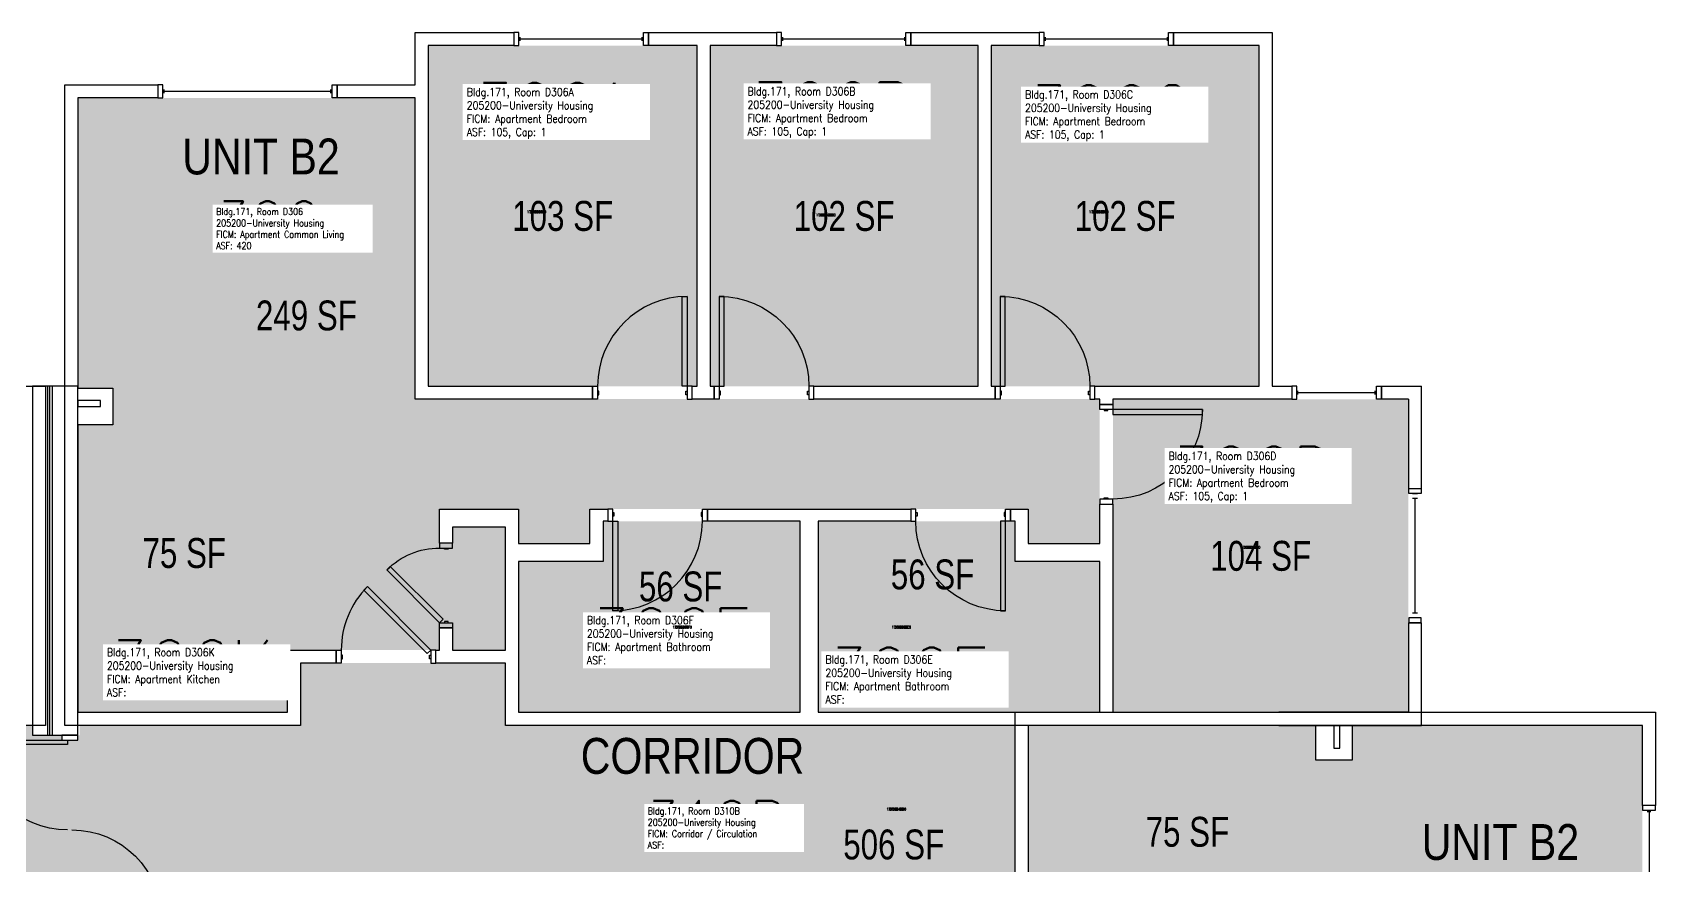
# Model space of a CAD drawing. Header units: inches. Extents: x -102 to 1651, y 245 to 1632.
# Drawn here: x 978 to 1630, y 1297 to 1632 of the extents above; entities that cross this region are included whole.
import ezdxf
from ezdxf.enums import TextEntityAlignment as Align

# ---------------------------------------------------------------- set-up
doc = ezdxf.new("R2010")
doc.units = ezdxf.units.IN
doc.header["$LTSCALE"] = 48
doc.header["$MEASUREMENT"] = 0
for name, color, linetype in [('A-AREA-IDEN', 1, 'Continuous'), ('A-DOOR', 2, 'Continuous'), ('A-GLAZ', 1, 'Continuous'), ('A-IDEN-RNUM', 7, 'Continuous'), ('A-IDEN-SNUM', 4, 'Continuous'), ('A-IDEN-VNUM', 4, 'Continuous'), ('A-WALL', 5, 'Continuous'), ('AREA-TEXT', 3, 'Continuous'), ('Rooms-Category-Color', 7, 'Continuous'), ('Rooms-College-Color', 7, 'Continuous'), ('Rooms-Department-Color', 7, 'Continuous'), ('Rooms-Division-Color', 7, 'Continuous'), ('Rooms-Information', 7, 'Continuous')]:
    doc.layers.add(name, color=color, linetype=linetype)
doc.styles.add('AREA', font='arial.ttf', dxfattribs={"width": 0.75, "height": 12})
doc.styles.add('ROOMSNUMBER', font='txt.shx', dxfattribs={"height": 0.03})
doc.styles.add('ROOMVNUMBER', font='simplex.shx', dxfattribs={"width": 0.85})
doc.styles.get("Standard").update_dxf_attribs({"font": 'ARIALN.TTF'})

msp = doc.modelspace()

# ---------------------------------------------------------------- hatches: boundary and pattern name
h = msp.add_hatch()
h.set_pattern_fill('ANSI31', color=256, style=0)
h.set_pattern_definition([(135, (1595.10672, 2004.84335), (0.088388348, 0.088388348), [])])
h.paths.add_polyline_path([(1263.64, 1420.89), (1204.9, 1420.89), (1204.9, 1411.68), (1263.64, 1411.68)], flags=9)
at = {"layer": 'Rooms-Category-Color', "true_color": 0x728ef3}
for points in [[(1136.87, 1626.7), (1244.87, 1626.7), (1244.87, 1489.95), (1136.87, 1489.95)], [(1357.75, 1626.7), (1357.75, 1489.95), (1250.12, 1489.95), (1250.12, 1626.7)], [(1470.62, 1489.95), (1470.62, 1626.7), (1363, 1626.7), (1363, 1489.95)], [(996.11, 1489.13), (1080.25, 1489.13), (1080.25, 1384), (1141.37, 1384), (1141.37, 1392.95), (1146.62, 1392.95), (1146.62, 1384), (1167.82, 1384), (1167.82, 1433.38), (1146.62, 1433.38), (1146.62, 1426.95), (1141.37, 1426.95), (1141.37, 1440.63), (1173.07, 1440.63), (1173.07, 1426.75), (1201.82, 1426.75), (1201.82, 1440.63), (1377.86, 1440.63), (1377.86, 1426.75), (1406.61, 1426.75), (1406.61, 1484.75), (1131.61, 1484.75), (1131.61, 1605.75), (996.11, 1605.75)], [(1080.25, 1359), (1080.25, 1489.13), (1010.11, 1489.13), (1010.11, 1474.5), (996.11, 1474.5), (996.11, 1359)], [(1530.62, 1358.95), (1530.62, 1484.7), (1411.87, 1484.7), (1411.87, 1358.95)], [(1286.23, 1358.95), (1286.23, 1435.7), (1207.09, 1435.7), (1207.09, 1419.45), (1173.09, 1419.45), (1173.09, 1358.95)], [(1406.62, 1358.95), (1406.62, 1419.45), (1372.62, 1419.45), (1372.62, 1435.7), (1293.48, 1435.7), (1293.48, 1358.95)], [(1377.86, 1269.61), (1507.98, 1269.61), (1507.98, 1339.75), (1493.36, 1339.75), (1493.36, 1353.75), (1377.86, 1353.75)], [(1507.98, 1353.75), (1507.98, 1269.61), (1402.86, 1269.61), (1402.86, 1208.48), (1411.81, 1208.48), (1411.81, 1203.23), (1402.86, 1203.23), (1402.86, 1182.03), (1452.23, 1182.03), (1452.23, 1203.23), (1445.81, 1203.23), (1445.81, 1208.48), (1459.48, 1208.48), (1459.48, 1176.78), (1445.61, 1176.78), (1445.61, 1148.03), (1459.48, 1148.03), (1459.48, 972), (1445.61, 972), (1445.61, 943.25), (1503.61, 943.25), (1503.61, 1218.25), (1624.61, 1218.25), (1624.61, 1353.75)]]:
    msp.add_hatch(color=171, dxfattribs=at).paths.add_polyline_path(points)
at = {"layer": 'Rooms-Category-Color', "true_color": 0xadadad}
for points in [[(977.88, 1269.75), (977.88, 1273.75), (989.63, 1273.75), (989.63, 1275.75), (993.75, 1275.75), (992, 1347.75), (989.63, 1347.75), (989.63, 1349.75), (977.88, 1349.75), (977.88, 1353.75), (615.09, 1353.75), (615.09, 1378.75), (532.77, 1378.75), (532.77, 1353.75), (348.73, 1353.75), (348.73, 1378.75), (266.41, 1378.75), (266.41, 1353.75), (176.62, 1353.75), (176.62, 1264.36), (151.63, 1264.36), (151.63, 1182.03), (176.62, 1182.03), (176.62, 594.37), (236.63, 594.37), (236.63, 985.16), (261.63, 985.16), (261.63, 1067.48), (236.63, 1067.48), (236, 1270.38), (381, 1270.38), (381, 1248.88), (526.58, 1248.87), (526.58, 1248.75), (568.58, 1248.75), (568.58, 1269.75), (654.53, 1269.75), (654.53, 1293.75), (900.22, 1293.75), (900.22, 1269.75)], [(993.75, 1275.75), (996.12, 1275.75), (996.12, 1269.75), (1055.38, 1269.75), (1055.38, 1293.75), (1080.66, 1293.75), (1282.38, 1293.75), (1312.63, 1263.5), (1312.63, 1067.48), (1287.63, 1067.48), (1287.63, 985.16), (1312.63, 985.16), (1312.63, 594.37), (1372.62, 594.37), (1372.62, 1182.03), (1397.63, 1182.03), (1397.63, 1264.36), (1372.62, 1264.36), (1372.62, 1353.75), (1167.84, 1353.75), (1167.84, 1378.75), (1085.52, 1378.75), (1085.52, 1353.75), (996.78, 1353.75), (996.78, 1349.75), (996.12, 1349.75), (996.12, 1347.75), (992, 1347.75)]]:
    msp.add_hatch(color=253, dxfattribs=at).paths.add_polyline_path(points)
at = {"layer": 'Rooms-College-Color', "true_color": 0xadadad}
for points in [[(1136.87, 1626.7), (1244.87, 1626.7), (1244.87, 1489.95), (1136.87, 1489.95)], [(1357.75, 1626.7), (1357.75, 1489.95), (1250.12, 1489.95), (1250.12, 1626.7)], [(1470.62, 1489.95), (1470.62, 1626.7), (1363, 1626.7), (1363, 1489.95)], [(996.11, 1489.13), (1080.25, 1489.13), (1080.25, 1384), (1141.37, 1384), (1141.37, 1392.95), (1146.62, 1392.95), (1146.62, 1384), (1167.82, 1384), (1167.82, 1433.38), (1146.62, 1433.38), (1146.62, 1426.95), (1141.37, 1426.95), (1141.37, 1440.63), (1173.07, 1440.63), (1173.07, 1426.75), (1201.82, 1426.75), (1201.82, 1440.63), (1377.86, 1440.63), (1377.86, 1426.75), (1406.61, 1426.75), (1406.61, 1484.75), (1131.61, 1484.75), (1131.61, 1605.75), (996.11, 1605.75)], [(1080.25, 1359), (1080.25, 1489.13), (1010.11, 1489.13), (1010.11, 1474.5), (996.11, 1474.5), (996.11, 1359)], [(1530.62, 1358.95), (1530.62, 1484.7), (1411.87, 1484.7), (1411.87, 1358.95)], [(1286.23, 1358.95), (1286.23, 1435.7), (1207.09, 1435.7), (1207.09, 1419.45), (1173.09, 1419.45), (1173.09, 1358.95)], [(1406.62, 1358.95), (1406.62, 1419.45), (1372.62, 1419.45), (1372.62, 1435.7), (1293.48, 1435.7), (1293.48, 1358.95)], [(977.88, 1269.75), (977.88, 1273.75), (989.63, 1273.75), (989.63, 1275.75), (993.75, 1275.75), (992, 1347.75), (989.63, 1347.75), (989.63, 1349.75), (977.88, 1349.75), (977.88, 1353.75), (615.09, 1353.75), (615.09, 1378.75), (532.77, 1378.75), (532.77, 1353.75), (348.73, 1353.75), (348.73, 1378.75), (266.41, 1378.75), (266.41, 1353.75), (176.62, 1353.75), (176.62, 1264.36), (151.63, 1264.36), (151.63, 1182.03), (176.62, 1182.03), (176.62, 594.37), (236.63, 594.37), (236.63, 985.16), (261.63, 985.16), (261.63, 1067.48), (236.63, 1067.48), (236, 1270.38), (381, 1270.38), (381, 1248.88), (526.58, 1248.87), (526.58, 1248.75), (568.58, 1248.75), (568.58, 1269.75), (654.53, 1269.75), (654.53, 1293.75), (900.22, 1293.75), (900.22, 1269.75)], [(993.75, 1275.75), (996.12, 1275.75), (996.12, 1269.75), (1055.38, 1269.75), (1055.38, 1293.75), (1080.66, 1293.75), (1282.38, 1293.75), (1312.63, 1263.5), (1312.63, 1067.48), (1287.63, 1067.48), (1287.63, 985.16), (1312.63, 985.16), (1312.63, 594.37), (1372.62, 594.37), (1372.62, 1182.03), (1397.63, 1182.03), (1397.63, 1264.36), (1372.62, 1264.36), (1372.62, 1353.75), (1167.84, 1353.75), (1167.84, 1378.75), (1085.52, 1378.75), (1085.52, 1353.75), (996.78, 1353.75), (996.78, 1349.75), (996.12, 1349.75), (996.12, 1347.75), (992, 1347.75)], [(1377.86, 1269.61), (1507.98, 1269.61), (1507.98, 1339.75), (1493.36, 1339.75), (1493.36, 1353.75), (1377.86, 1353.75)], [(1507.98, 1353.75), (1507.98, 1269.61), (1402.86, 1269.61), (1402.86, 1208.48), (1411.81, 1208.48), (1411.81, 1203.23), (1402.86, 1203.23), (1402.86, 1182.03), (1452.23, 1182.03), (1452.23, 1203.23), (1445.81, 1203.23), (1445.81, 1208.48), (1459.48, 1208.48), (1459.48, 1176.78), (1445.61, 1176.78), (1445.61, 1148.03), (1459.48, 1148.03), (1459.48, 972), (1445.61, 972), (1445.61, 943.25), (1503.61, 943.25), (1503.61, 1218.25), (1624.61, 1218.25), (1624.61, 1353.75)]]:
    msp.add_hatch(color=253, dxfattribs=at).paths.add_polyline_path(points)
at = {"layer": 'Rooms-Department-Color', "true_color": 0x604aed}
for points in [[(1136.87, 1626.7), (1244.87, 1626.7), (1244.87, 1489.95), (1136.87, 1489.95)], [(1357.75, 1626.7), (1357.75, 1489.95), (1250.12, 1489.95), (1250.12, 1626.7)], [(1470.62, 1489.95), (1470.62, 1626.7), (1363, 1626.7), (1363, 1489.95)], [(996.11, 1489.13), (1080.25, 1489.13), (1080.25, 1384), (1141.37, 1384), (1141.37, 1392.95), (1146.62, 1392.95), (1146.62, 1384), (1167.82, 1384), (1167.82, 1433.38), (1146.62, 1433.38), (1146.62, 1426.95), (1141.37, 1426.95), (1141.37, 1440.63), (1173.07, 1440.63), (1173.07, 1426.75), (1201.82, 1426.75), (1201.82, 1440.63), (1377.86, 1440.63), (1377.86, 1426.75), (1406.61, 1426.75), (1406.61, 1484.75), (1131.61, 1484.75), (1131.61, 1605.75), (996.11, 1605.75)], [(1080.25, 1359), (1080.25, 1489.13), (1010.11, 1489.13), (1010.11, 1474.5), (996.11, 1474.5), (996.11, 1359)], [(1530.62, 1358.95), (1530.62, 1484.7), (1411.87, 1484.7), (1411.87, 1358.95)], [(1286.23, 1358.95), (1286.23, 1435.7), (1207.09, 1435.7), (1207.09, 1419.45), (1173.09, 1419.45), (1173.09, 1358.95)], [(1406.62, 1358.95), (1406.62, 1419.45), (1372.62, 1419.45), (1372.62, 1435.7), (1293.48, 1435.7), (1293.48, 1358.95)], [(1377.86, 1269.61), (1507.98, 1269.61), (1507.98, 1339.75), (1493.36, 1339.75), (1493.36, 1353.75), (1377.86, 1353.75)], [(1507.98, 1353.75), (1507.98, 1269.61), (1402.86, 1269.61), (1402.86, 1208.48), (1411.81, 1208.48), (1411.81, 1203.23), (1402.86, 1203.23), (1402.86, 1182.03), (1452.23, 1182.03), (1452.23, 1203.23), (1445.81, 1203.23), (1445.81, 1208.48), (1459.48, 1208.48), (1459.48, 1176.78), (1445.61, 1176.78), (1445.61, 1148.03), (1459.48, 1148.03), (1459.48, 972), (1445.61, 972), (1445.61, 943.25), (1503.61, 943.25), (1503.61, 1218.25), (1624.61, 1218.25), (1624.61, 1353.75)]]:
    msp.add_hatch(color=173, dxfattribs=at).paths.add_polyline_path(points)
at = {"layer": 'Rooms-Department-Color', "true_color": 0xacacac}
for points in [[(977.88, 1269.75), (977.88, 1273.75), (989.63, 1273.75), (989.63, 1275.75), (993.75, 1275.75), (992, 1347.75), (989.63, 1347.75), (989.63, 1349.75), (977.88, 1349.75), (977.88, 1353.75), (615.09, 1353.75), (615.09, 1378.75), (532.77, 1378.75), (532.77, 1353.75), (348.73, 1353.75), (348.73, 1378.75), (266.41, 1378.75), (266.41, 1353.75), (176.62, 1353.75), (176.62, 1264.36), (151.63, 1264.36), (151.63, 1182.03), (176.62, 1182.03), (176.62, 594.37), (236.63, 594.37), (236.63, 985.16), (261.63, 985.16), (261.63, 1067.48), (236.63, 1067.48), (236, 1270.38), (381, 1270.38), (381, 1248.88), (526.58, 1248.87), (526.58, 1248.75), (568.58, 1248.75), (568.58, 1269.75), (654.53, 1269.75), (654.53, 1293.75), (900.22, 1293.75), (900.22, 1269.75)], [(993.75, 1275.75), (996.12, 1275.75), (996.12, 1269.75), (1055.38, 1269.75), (1055.38, 1293.75), (1080.66, 1293.75), (1282.38, 1293.75), (1312.63, 1263.5), (1312.63, 1067.48), (1287.63, 1067.48), (1287.63, 985.16), (1312.63, 985.16), (1312.63, 594.37), (1372.62, 594.37), (1372.62, 1182.03), (1397.63, 1182.03), (1397.63, 1264.36), (1372.62, 1264.36), (1372.62, 1353.75), (1167.84, 1353.75), (1167.84, 1378.75), (1085.52, 1378.75), (1085.52, 1353.75), (996.78, 1353.75), (996.78, 1349.75), (996.12, 1349.75), (996.12, 1347.75), (992, 1347.75)]]:
    msp.add_hatch(color=253, dxfattribs=at).paths.add_polyline_path(points)
at = {"layer": 'Rooms-Division-Color', "true_color": 0x604aed}
for points in [[(1136.87, 1626.7), (1244.87, 1626.7), (1244.87, 1489.95), (1136.87, 1489.95)], [(1357.75, 1626.7), (1357.75, 1489.95), (1250.12, 1489.95), (1250.12, 1626.7)], [(1470.62, 1489.95), (1470.62, 1626.7), (1363, 1626.7), (1363, 1489.95)], [(996.11, 1489.13), (1080.25, 1489.13), (1080.25, 1384), (1141.37, 1384), (1141.37, 1392.95), (1146.62, 1392.95), (1146.62, 1384), (1167.82, 1384), (1167.82, 1433.38), (1146.62, 1433.38), (1146.62, 1426.95), (1141.37, 1426.95), (1141.37, 1440.63), (1173.07, 1440.63), (1173.07, 1426.75), (1201.82, 1426.75), (1201.82, 1440.63), (1377.86, 1440.63), (1377.86, 1426.75), (1406.61, 1426.75), (1406.61, 1484.75), (1131.61, 1484.75), (1131.61, 1605.75), (996.11, 1605.75)], [(1080.25, 1359), (1080.25, 1489.13), (1010.11, 1489.13), (1010.11, 1474.5), (996.11, 1474.5), (996.11, 1359)], [(1530.62, 1358.95), (1530.62, 1484.7), (1411.87, 1484.7), (1411.87, 1358.95)], [(1286.23, 1358.95), (1286.23, 1435.7), (1207.09, 1435.7), (1207.09, 1419.45), (1173.09, 1419.45), (1173.09, 1358.95)], [(1406.62, 1358.95), (1406.62, 1419.45), (1372.62, 1419.45), (1372.62, 1435.7), (1293.48, 1435.7), (1293.48, 1358.95)], [(1377.86, 1269.61), (1507.98, 1269.61), (1507.98, 1339.75), (1493.36, 1339.75), (1493.36, 1353.75), (1377.86, 1353.75)], [(1507.98, 1353.75), (1507.98, 1269.61), (1402.86, 1269.61), (1402.86, 1208.48), (1411.81, 1208.48), (1411.81, 1203.23), (1402.86, 1203.23), (1402.86, 1182.03), (1452.23, 1182.03), (1452.23, 1203.23), (1445.81, 1203.23), (1445.81, 1208.48), (1459.48, 1208.48), (1459.48, 1176.78), (1445.61, 1176.78), (1445.61, 1148.03), (1459.48, 1148.03), (1459.48, 972), (1445.61, 972), (1445.61, 943.25), (1503.61, 943.25), (1503.61, 1218.25), (1624.61, 1218.25), (1624.61, 1353.75)]]:
    msp.add_hatch(color=173, dxfattribs=at).paths.add_polyline_path(points)
at = {"layer": 'Rooms-Division-Color', "true_color": 0xadadad}
for points in [[(977.88, 1269.75), (977.88, 1273.75), (989.63, 1273.75), (989.63, 1275.75), (993.75, 1275.75), (992, 1347.75), (989.63, 1347.75), (989.63, 1349.75), (977.88, 1349.75), (977.88, 1353.75), (615.09, 1353.75), (615.09, 1378.75), (532.77, 1378.75), (532.77, 1353.75), (348.73, 1353.75), (348.73, 1378.75), (266.41, 1378.75), (266.41, 1353.75), (176.62, 1353.75), (176.62, 1264.36), (151.63, 1264.36), (151.63, 1182.03), (176.62, 1182.03), (176.62, 594.37), (236.63, 594.37), (236.63, 985.16), (261.63, 985.16), (261.63, 1067.48), (236.63, 1067.48), (236, 1270.38), (381, 1270.38), (381, 1248.88), (526.58, 1248.87), (526.58, 1248.75), (568.58, 1248.75), (568.58, 1269.75), (654.53, 1269.75), (654.53, 1293.75), (900.22, 1293.75), (900.22, 1269.75)], [(993.75, 1275.75), (996.12, 1275.75), (996.12, 1269.75), (1055.38, 1269.75), (1055.38, 1293.75), (1080.66, 1293.75), (1282.38, 1293.75), (1312.63, 1263.5), (1312.63, 1067.48), (1287.63, 1067.48), (1287.63, 985.16), (1312.63, 985.16), (1312.63, 594.37), (1372.62, 594.37), (1372.62, 1182.03), (1397.63, 1182.03), (1397.63, 1264.36), (1372.62, 1264.36), (1372.62, 1353.75), (1167.84, 1353.75), (1167.84, 1378.75), (1085.52, 1378.75), (1085.52, 1353.75), (996.78, 1353.75), (996.78, 1349.75), (996.12, 1349.75), (996.12, 1347.75), (992, 1347.75)]]:
    msp.add_hatch(color=253, dxfattribs=at).paths.add_polyline_path(points)

# ---------------------------------------------------------------- linework, layer by layer
at = {"layer": 'A-DOOR'}
for p, q in [((996.12, 1349.75), (989.63, 1349.75)), ((989.63, 1349.75), (989.63, 1347.75)), ((996.12, 1347.75), (996.12, 1349.75)), ((956, 1347.75), (992, 1347.75)), ((992, 1346), (956, 1346)), ((989.63, 1347.75), (996.12, 1347.75)), ((992, 1347.75), (992, 1346))]:
    msp.add_line(p, q, dxfattribs=at)
for points in [[(1240.87, 1490), (1238.87, 1490), (1238.87, 1526), (1240.87, 1526)], [(1253.75, 1490), (1255.75, 1490), (1255.75, 1526), (1253.75, 1526)], [(1366.62, 1490), (1368.62, 1490), (1368.62, 1526), (1366.62, 1526)], [(1204.87, 1484.75), (1202.87, 1484.75), (1202.87, 1490), (1204.87, 1490)], [(1204.87, 1486.5), (1205.37, 1486.5), (1205.37, 1488), (1204.87, 1488)], [(1240.87, 1486.5), (1240.37, 1486.5), (1240.37, 1488), (1240.87, 1488)], [(1240.87, 1484.75), (1242.87, 1484.75), (1242.87, 1490), (1240.87, 1490)], [(1253.75, 1484.75), (1251.75, 1484.75), (1251.75, 1490), (1253.75, 1490)], [(1253.75, 1486.5), (1254.25, 1486.5), (1254.25, 1488), (1253.75, 1488)], [(1289.75, 1486.5), (1289.25, 1486.5), (1289.25, 1488), (1289.75, 1488)], [(1289.75, 1484.75), (1291.75, 1484.75), (1291.75, 1490), (1289.75, 1490)], [(1366.62, 1484.75), (1364.62, 1484.75), (1364.62, 1490), (1366.62, 1490)], [(1366.62, 1486.5), (1367.12, 1486.5), (1367.12, 1488), (1366.62, 1488)], [(1402.62, 1486.5), (1402.12, 1486.5), (1402.12, 1488), (1402.62, 1488)], [(1402.62, 1484.75), (1404.62, 1484.75), (1404.62, 1490), (1402.62, 1490)], [(1406.62, 1480.63), (1406.62, 1482.63), (1411.87, 1482.63), (1411.87, 1480.63)], [(1408.37, 1480.63), (1408.37, 1480.13), (1409.87, 1480.13), (1409.87, 1480.63)], [(1411.87, 1480.63), (1411.87, 1478.63), (1447.87, 1478.63), (1447.87, 1480.63)], [(1406.62, 1444.63), (1406.62, 1442.63), (1411.87, 1442.63), (1411.87, 1444.63)], [(1408.37, 1444.63), (1408.37, 1445.13), (1409.87, 1445.13), (1409.87, 1444.63)], [(1210.98, 1440.63), (1208.98, 1440.63), (1208.98, 1435.75), (1210.98, 1435.75)], [(1210.98, 1439.25), (1211.48, 1439.25), (1211.48, 1437.75), (1210.98, 1437.75)], [(1210.98, 1435.75), (1212.98, 1435.75), (1212.98, 1399.75), (1210.98, 1399.75)], [(1246.98, 1439.25), (1246.48, 1439.25), (1246.48, 1437.75), (1246.98, 1437.75)], [(1246.98, 1440.63), (1248.98, 1440.63), (1248.98, 1435.75), (1246.98, 1435.75)], [(1332.73, 1440.63), (1330.73, 1440.63), (1330.73, 1435.75), (1332.73, 1435.75)], [(1332.73, 1439.25), (1333.23, 1439.25), (1333.23, 1437.75), (1332.73, 1437.75)], [(1368.73, 1435.75), (1366.73, 1435.75), (1366.73, 1399.75), (1368.73, 1399.75)], [(1368.73, 1439.25), (1368.23, 1439.25), (1368.23, 1437.75), (1368.73, 1437.75)], [(1368.73, 1440.63), (1370.73, 1440.63), (1370.73, 1435.75), (1368.73, 1435.75)], [(1146.64, 1424.95), (1146.64, 1426.95), (1141.39, 1426.95), (1141.39, 1424.95)], [(1144.89, 1424.95), (1144.89, 1424.45), (1143.39, 1424.45), (1143.39, 1424.95)], [(1141.39, 1394.95), (1142.81, 1396.36), (1121.59, 1417.58), (1120.18, 1416.16)], [(1137.91, 1384), (1136.49, 1382.59), (1111.04, 1408.04), (1112.45, 1409.46)], [(1144.89, 1394.95), (1144.89, 1395.45), (1143.39, 1395.45), (1143.39, 1394.95)], [(1146.64, 1394.95), (1146.64, 1392.95), (1141.39, 1392.95), (1141.39, 1394.95)], [(1101.91, 1378.75), (1099.91, 1378.75), (1099.91, 1384), (1101.91, 1384)], [(1137.91, 1378.75), (1139.91, 1378.75), (1139.91, 1384), (1137.91, 1384)], [(1101.91, 1380.5), (1102.41, 1380.5), (1102.41, 1382), (1101.91, 1382)], [(1137.91, 1380.5), (1137.41, 1380.5), (1137.41, 1382), (1137.91, 1382)]]:
    msp.add_lwpolyline(points, close=True, dxfattribs=at)
for centre, start, end in [((1240.87, 1490), 90, 180), ((1210.98, 1435.75), 270, 0), ((1137.91, 1384), 135, 180)]:
    msp.add_arc(centre, 36, start, end, dxfattribs=at)
at = {"layer": 'A-DOOR', "extrusion": (0, 0, -1)}
for centre, radius, start, end in [((-1253.75, 1490), 36, 90, 180), ((-1366.62, 1490), 36, 90, 180), ((-1411.87, 1480.63), 36, 180, 270), ((-1368.73, 1435.75), 36, 270, 0), ((-1141.39, 1394.95), 30, 45, 90), ((-992, 1347.75), 36, 270, 0), ((-993.75, 1275.75), 36, 90, 180)]:
    msp.add_arc(centre, radius, start, end, dxfattribs=at)
at = {"layer": 'A-GLAZ'}
for p, q in [((1173.78, 1628.63), (1173.78, 1630.13)), ((1222.78, 1628.63), (1222.78, 1630.13)), ((1279.25, 1628.63), (1279.25, 1630.13)), ((1328.25, 1628.63), (1328.25, 1630.13)), ((1384.78, 1628.63), (1384.78, 1630.13)), ((1433.78, 1628.63), (1433.78, 1630.13)), ((1173.78, 1629.38), (1222.78, 1629.38)), ((1279.25, 1629.38), (1328.25, 1629.38)), ((1384.78, 1629.38), (1433.78, 1629.38)), ((1030.74, 1607.63), (1030.74, 1609.13)), ((1030.74, 1608.38), (1097.74, 1608.38)), ((1097.74, 1607.63), (1097.74, 1609.13)), ((1486.24, 1486.63), (1486.24, 1488.13)), ((1486.24, 1487.38), (1517.24, 1487.38)), ((1517.24, 1486.63), (1517.24, 1488.13)), ((1530.75, 1446.87), (1530.75, 1448.87)), ((1530.75, 1448.87), (1535.75, 1448.87)), ((1535.75, 1448.87), (1535.75, 1446.87)), ((1535.75, 1446.87), (1530.75, 1446.87)), ((1532.25, 1446.87), (1534.25, 1446.87)), ((1534.25, 1444.87), (1532.25, 1444.87)), ((1533.25, 1398.87), (1533.25, 1444.87)), ((1530.75, 1396.87), (1530.75, 1394.87)), ((1535.75, 1396.87), (1530.75, 1396.87)), ((1534.25, 1398.87), (1532.25, 1398.87)), ((1534.25, 1396.87), (1532.25, 1396.87)), ((1535.75, 1394.87), (1535.75, 1396.87)), ((1530.75, 1394.87), (1535.75, 1394.87)), ((1626.5, 1319.13), (1628, 1319.13)), ((1627.25, 1319.13), (1627.25, 1252.13))]:
    msp.add_line(p, q, dxfattribs=at)
for points in [[(1173.28, 1632), (1171.28, 1632), (1171.28, 1626.75), (1173.28, 1626.75)], [(1223.28, 1632), (1225.28, 1632), (1225.28, 1626.75), (1223.28, 1626.75)], [(1278.75, 1632), (1276.75, 1632), (1276.75, 1626.75), (1278.75, 1626.75)], [(1328.75, 1632), (1330.75, 1632), (1330.75, 1626.75), (1328.75, 1626.75)], [(1384.28, 1632), (1382.28, 1632), (1382.28, 1626.75), (1384.28, 1626.75)], [(1434.28, 1632), (1436.28, 1632), (1436.28, 1626.75), (1434.28, 1626.75)], [(1030.24, 1611), (1028.24, 1611), (1028.24, 1605.75), (1030.24, 1605.75)], [(1098.24, 1611), (1100.24, 1611), (1100.24, 1605.75), (1098.24, 1605.75)], [(1485.74, 1490), (1483.74, 1490), (1483.74, 1484.75), (1485.74, 1484.75)], [(1517.74, 1490), (1519.74, 1490), (1519.74, 1484.75), (1517.74, 1484.75)], [(1629.87, 1319.63), (1629.87, 1321.63), (1624.62, 1321.63), (1624.62, 1319.63)]]:
    msp.add_lwpolyline(points, close=True, dxfattribs=at)
at = {"layer": 'A-WALL'}
for p, q in [((1131.62, 1632), (1171.28, 1632)), ((1131.62, 1611), (1131.62, 1632)), ((1171.28, 1632), (1171.28, 1626.75)), ((1225.28, 1632), (1276.75, 1632)), ((1225.28, 1626.75), (1225.28, 1632)), ((1276.75, 1632), (1276.75, 1626.75)), ((1330.75, 1626.75), (1330.75, 1632)), ((1330.75, 1632), (1382.28, 1632)), ((1382.28, 1632), (1382.28, 1626.75)), ((1436.28, 1632), (1475.87, 1632)), ((1436.28, 1626.75), (1436.28, 1632)), ((1475.87, 1632), (1475.87, 1490)), ((1171.28, 1626.75), (1136.87, 1626.75)), ((1136.87, 1626.75), (1136.87, 1490)), ((1244.87, 1626.75), (1225.28, 1626.75)), ((1244.87, 1490), (1244.87, 1626.75)), ((1276.75, 1626.75), (1250.12, 1626.75)), ((1250.12, 1626.75), (1250.12, 1490)), ((1357.75, 1626.75), (1330.75, 1626.75)), ((1357.75, 1490), (1357.75, 1626.75)), ((1363, 1626.75), (1363, 1490)), ((1382.28, 1626.75), (1363, 1626.75)), ((1470.62, 1626.75), (1436.28, 1626.75)), ((1470.62, 1490), (1470.62, 1626.75)), ((990.87, 1611), (1028.24, 1611)), ((990.87, 1353.75), (990.87, 1611)), ((1028.24, 1611), (1028.24, 1605.75)), ((1100.24, 1611), (1131.62, 1611)), ((1100.24, 1605.75), (1100.24, 1611)), ((1028.24, 1605.75), (996.12, 1605.75)), ((996.12, 1605.75), (996.12, 1489.13)), ((1131.62, 1605.75), (1100.24, 1605.75)), ((1131.62, 1484.75), (1131.62, 1605.75)), ((966.99, 1490), (983.12, 1490)), ((977.88, 1490), (977.88, 1349.75)), ((996.12, 1490), (977.88, 1490)), ((983.12, 1490), (983.12, 1353.75)), ((983.88, 1490), (983.88, 1349.75)), ((984.88, 1349.75), (984.88, 1490)), ((985.88, 1349.75), (985.88, 1490)), ((996.12, 1489.13), (1010.12, 1489.13)), ((996.12, 1349.75), (996.12, 1490)), ((1010.12, 1489.13), (1010.12, 1474.5)), ((1136.87, 1490), (1202.87, 1490)), ((1202.87, 1490), (1202.87, 1484.75)), ((1242.87, 1490), (1244.87, 1490)), ((1242.87, 1484.75), (1242.87, 1490)), ((1250.12, 1490), (1251.75, 1490)), ((1251.75, 1490), (1251.75, 1484.75)), ((1291.75, 1490), (1357.75, 1490)), ((1291.75, 1484.75), (1291.75, 1490)), ((1363, 1490), (1364.62, 1490)), ((1364.62, 1490), (1364.62, 1484.75)), ((1404.62, 1490), (1470.62, 1490)), ((1404.62, 1484.75), (1404.62, 1490)), ((1475.87, 1490), (1483.74, 1490)), ((1483.74, 1490), (1483.74, 1484.75)), ((1519.74, 1490), (1535.87, 1490)), ((1519.74, 1484.75), (1519.74, 1490)), ((1535.87, 1448.87), (1535.87, 1490)), ((996.12, 1484.25), (996.12, 1481.75)), ((1005.25, 1484.25), (996.12, 1484.25)), ((996.12, 1481.75), (1005.25, 1481.75)), ((1005.25, 1481.75), (1005.25, 1484.25)), ((1202.87, 1484.75), (1131.62, 1484.75)), ((1251.75, 1484.75), (1242.87, 1484.75)), ((1364.62, 1484.75), (1291.75, 1484.75)), ((1406.62, 1484.75), (1404.62, 1484.75)), ((1406.62, 1482.63), (1406.62, 1484.75)), ((1411.87, 1482.63), (1406.62, 1482.63)), ((1475.25, 1484.75), (1411.87, 1484.75)), ((1411.87, 1484.75), (1411.87, 1482.63)), ((1483.74, 1484.75), (1475.25, 1484.75)), ((1530.62, 1484.75), (1519.74, 1484.75)), ((1530.62, 1484.75), (1530.62, 1448.87)), ((996.12, 1474.5), (996.12, 1359)), ((1010.12, 1474.5), (996.12, 1474.5)), ((1530.62, 1448.87), (1535.87, 1448.87)), ((1406.62, 1440), (1406.62, 1442.63)), ((1406.62, 1442.63), (1411.87, 1442.63)), ((1411.87, 1442.63), (1411.87, 1440)), ((1141.39, 1440.63), (1173.09, 1440.63)), ((1141.39, 1426.95), (1141.39, 1440.63)), ((1173.09, 1440.63), (1173.09, 1426.75)), ((1201.84, 1440.63), (1208.98, 1440.63)), ((1201.84, 1426.75), (1201.84, 1440.63)), ((1208.98, 1435.75), (1207.09, 1435.75)), ((1207.09, 1435.75), (1207.09, 1419.5)), ((1208.98, 1440.63), (1208.98, 1435.75)), ((1248.98, 1440.63), (1330.73, 1440.63)), ((1248.98, 1435.75), (1248.98, 1440.63)), ((1286.23, 1435.75), (1248.98, 1435.75)), ((1286.23, 1359), (1286.23, 1435.75)), ((1330.73, 1435.75), (1293.48, 1435.75)), ((1293.48, 1435.75), (1293.48, 1359)), ((1330.73, 1440.63), (1330.73, 1435.75)), ((1370.73, 1440.63), (1377.87, 1440.63)), ((1370.73, 1435.75), (1370.73, 1440.63)), ((1372.62, 1435.75), (1370.73, 1435.75)), ((1372.62, 1419.5), (1372.62, 1435.75)), ((1377.87, 1440.63), (1377.87, 1426.75)), ((1406.62, 1426.75), (1406.62, 1440)), ((1411.87, 1440), (1411.87, 1359)), ((1167.84, 1433.38), (1146.64, 1433.38)), ((1146.64, 1433.38), (1146.64, 1426.95)), ((1167.84, 1384), (1167.84, 1433.38)), ((1146.64, 1426.95), (1141.39, 1426.95)), ((1173.09, 1426.75), (1201.84, 1426.75)), ((1377.87, 1426.75), (1406.62, 1426.75)), ((1207.09, 1419.5), (1173.09, 1419.5)), ((1173.09, 1419.5), (1173.09, 1359)), ((1406.62, 1419.5), (1372.62, 1419.5)), ((1406.62, 1359), (1406.62, 1419.5)), ((1141.39, 1384), (1141.39, 1392.95)), ((1141.39, 1392.95), (1146.64, 1392.95)), ((1146.64, 1392.95), (1146.64, 1384)), ((1530.62, 1394.87), (1530.62, 1359)), ((1535.87, 1394.87), (1530.62, 1394.87)), ((1535.87, 1353.75), (1535.87, 1394.87)), ((1080.27, 1384), (1099.91, 1384)), ((1080.27, 1359), (1080.27, 1384)), ((1099.91, 1384), (1099.91, 1378.75)), ((1139.91, 1384), (1141.39, 1384)), ((1139.91, 1378.75), (1139.91, 1384)), ((1146.64, 1384), (1167.84, 1384)), ((1099.91, 1378.75), (1085.52, 1378.75)), ((1085.52, 1378.75), (1085.52, 1353.75)), ((1167.84, 1378.75), (1139.91, 1378.75)), ((1167.84, 1353.75), (1167.84, 1378.75)), ((996.12, 1359), (1080.27, 1359)), ((1173.09, 1359), (1286.23, 1359)), ((1293.48, 1359), (1406.62, 1359)), ((1372.62, 1264.36), (1372.62, 1359)), ((1372.62, 1359), (1629.87, 1359)), ((1411.87, 1359), (1530.62, 1359)), ((1530.62, 1359), (1478.49, 1359)), ((1629.87, 1359), (1629.87, 1321.63)), ((983.12, 1353.75), (854.5, 1353.75)), ((977.88, 1349.75), (996.12, 1349.75)), ((1085.52, 1353.75), (990.87, 1353.75)), ((1407.25, 1353.75), (1167.84, 1353.75)), ((1377.87, 1353.75), (1377.87, 1269.61)), ((1493.37, 1353.75), (1377.87, 1353.75)), ((1535.87, 1353.75), (1407.25, 1353.75)), ((1478.49, 1353.75), (1535.87, 1353.75)), ((1493.37, 1339.75), (1493.37, 1353.75)), ((1503.12, 1353.75), (1500.62, 1353.75)), ((1500.62, 1353.75), (1500.62, 1344.62)), ((1503.12, 1344.62), (1503.12, 1353.75)), ((1624.62, 1353.75), (1508, 1353.75)), ((1508, 1353.75), (1508, 1339.75)), ((1624.62, 1321.63), (1624.62, 1353.75)), ((1500.62, 1344.62), (1503.12, 1344.62)), ((1508, 1339.75), (1493.37, 1339.75)), ((1629.87, 1321.63), (1624.62, 1321.63))]:
    msp.add_line(p, q, dxfattribs=at)

# ---------------------------------------------------------------- texts
at = {"layer": 'A-AREA-IDEN'}
for s, p in [('UNIT B2', (1069.68, 1575)), ('CORRIDOR', (1243.03, 1334.29)), ('UNIT B2', (1567.57, 1299.7))]:
    msp.add_text(s, height=14.4, dxfattribs=at).set_placement(p, align=Align.CENTER)
at = {"layer": 'A-IDEN-RNUM', "style": 'ROOMSNUMBER', "width": 0.85}
for s, p in [('0306-A0', (1180.4, 1559.98)), ('0306-B0', (1296.56, 1558.68)), ('0306-C0', (1406.23, 1559.98)), ('0306-00', (1072.73, 1554.04)), ('0306-D0', (1467.24, 1425.21)), ('0306-F0', (1238.9, 1393.19)), ('0306-E0', (1326.91, 1393.19)), ('0306-K0', (1029.07, 1376.97)), ('0310-B0', (1324.91, 1320.1))]:
    msp.add_text(s, height=1, dxfattribs=at).set_placement(p, align=Align.MIDDLE_CENTER)
at = {"layer": 'A-IDEN-SNUM', "style": 'ROOMSNUMBER', "width": 0.85}
for s, p in [('1710D306A0', (1180.4, 1559.98)), ('1710D306B0', (1296.56, 1558.68)), ('1710D306C0', (1406.23, 1559.98)), ('1710D30600', (1072.73, 1554.04)), ('1710D306D0', (1467.24, 1425.21)), ('1710D306F0', (1238.9, 1393.19)), ('1710D306E0', (1326.91, 1393.19)), ('1710D306K0', (1029.07, 1376.97)), ('1710D310B0', (1324.91, 1320.1))]:
    msp.add_text(s, height=1, dxfattribs=at).set_placement(p, align=Align.MIDDLE_CENTER)
at = {"layer": 'A-IDEN-VNUM', "style": 'ROOMVNUMBER', "width": 0.85}
for s, height, p in [('306A', 22.5, (1186.95, 1600.59)), ('306B', 22.5, (1298.82, 1600.86)), ('306C', 22.5, (1410.78, 1599.58)), ('306', 19.2, (1072.27, 1554.6)), ('306D', 22.5, (1467.95, 1454.42)), ('306F', 22.5, (1233.83, 1389.55)), ('306K', 22.5, (1041.49, 1376.65)), ('306E', 22.5, (1329.68, 1373.77)), ('310B', 19.2, (1252.23, 1313.89))]:
    msp.add_text(s, height=height, dxfattribs=at).set_placement(p, align=Align.MIDDLE_CENTER)
at = {"layer": 'AREA-TEXT', "style": 'AREA', "width": 0.75}
for s, p in [('103 SF', (1190.87, 1558.33)), ('102 SF', (1303.94, 1558.33)), ('102 SF', (1416.81, 1558.33)), ('249 SF', (1087.91, 1518.36)), ('75 SF', (1038.85, 1422.96)), ('104 SF', (1471.25, 1421.83)), ('56 SF', (1238.26, 1409.53)), ('56 SF', (1339.45, 1414.37)), ('75 SF', (1441.82, 1311.01)), ('506 SF', (1323.85, 1305.92))]:
    msp.add_text(s, height=12, dxfattribs=at).set_placement(p, align=Align.MIDDLE_CENTER)

# ---------------------------------------------------------------- next in the draw order: texts
at = {"layer": 'Rooms-Information', "attachment_point": 7, "style": 'ROOMVNUMBER', "bg_fill": 3, "box_fill_scale": 1.5, "bg_fill_color": 256, "bg_fill_true_color": 13158600, "bg_fill_transparency": 0}
for s, insert, char_height, width in [('Bldg.171, Room D306A^M^J205200-University Housing^M^JFICM: Apartment Bedroom^M^JASF: 105, Cap: 1', (1152.34, 1589.34), 3.2143, 72), ('Bldg.171, Room D306B^M^J205200-University Housing^M^JFICM: Apartment Bedroom^M^JASF: 105, Cap: 1', (1265.12, 1589.61), 3.2143, 72), ('Bldg.171, Room D306C^M^J205200-University Housing^M^JFICM: Apartment Bedroom^M^JASF: 105, Cap: 1', (1376.62, 1588.33), 3.2143, 72), ('Bldg.171, Room D306^M^J205200-University Housing^M^JFICM: Apartment Common Living^M^JASF: 420', (1051.68, 1545), 2.7429, 61.44), ('Bldg.171, Room D306D^M^J205200-University Housing^M^JFICM: Apartment Bedroom^M^JASF: 105, Cap: 1', (1434.26, 1443.17), 3.2143, 72), ('Bldg.171, Room D306F^M^J205200-University Housing^M^JFICM: Apartment Bathroom^M^JASF: ', (1200.59, 1378.3), 3.2143, 72), ('Bldg.171, Room D306K^M^J205200-University Housing^M^JFICM: Apartment Kitchen^M^JASF: ', (1007.79, 1365.4), 3.2143, 72), ('Bldg.171, Room D306E^M^J205200-University Housing^M^JFICM: Apartment Bathroom^M^JASF: ', (1296.44, 1362.52), 3.2143, 72), ('Bldg.171, Room D310B^M^J205200-University Housing^M^JFICM: Corridor / Circulation^M^JASF: ', (1225.03, 1304.29), 2.7429, 61.44)]:
    msp.add_mtext(s, dxfattribs=dict(at, insert=insert, char_height=char_height, width=width))

doc.saveas('drawing.dxf')
